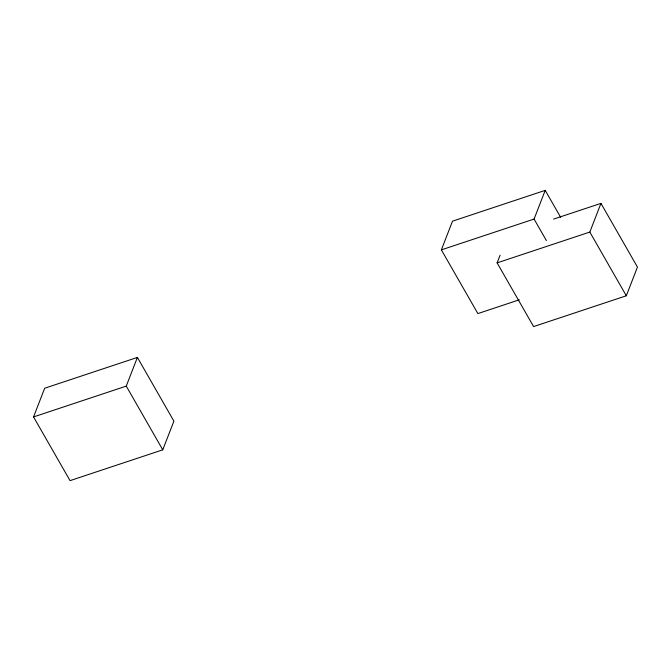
<?xml version="1.0" encoding="UTF-8"?>
<svg xmlns="http://www.w3.org/2000/svg" width="671" height="671" viewBox="0 0 671 671"><rect width="100%" height="100%" fill="white"/><g stroke="black" fill="none" stroke-linecap="round" stroke-linejoin="round"><path stroke-width="1.01" d="M33.55 416.926L44.68 388.232L137.396 357.417L173.89 421.136L162.759 449.83L70.044 480.637L33.55 416.926L126.265 386.11L137.396 357.417M519.295 299.811L477.869 313.583L441.375 249.864L452.506 221.17L545.213 190.363L560.637 217.287M553.609 219.098L600.956 203.372L637.45 267.083L626.32 295.777L533.604 326.584L497.11 262.873L500.08 255.223M441.375 249.864L534.082 219.056L545.213 190.363M497.11 262.873L589.826 232.065L600.956 203.372M589.826 232.065L626.32 295.777M534.082 219.056L546.42 240.595M126.265 386.11L162.759 449.83"/></g></svg>
